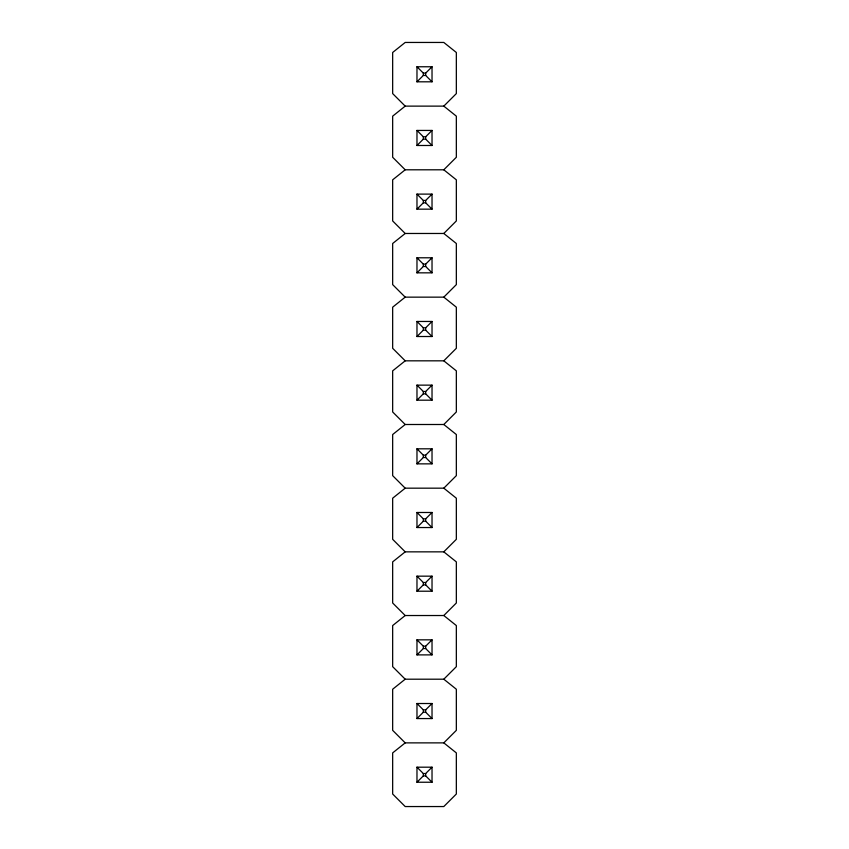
<?xml version="1.0" encoding="UTF-8"?>
<svg xmlns="http://www.w3.org/2000/svg" width="849" height="849" viewBox="0 0 849 849"><rect width="100%" height="100%" fill="white"/><g stroke="black" fill="none" stroke-linecap="round" stroke-linejoin="round"><path stroke-width="1.27" d="M416.976 81.812L423.343 75.444L425.657 75.444L432.024 81.812L416.976 81.812L416.976 66.763L432.024 66.763L432.024 81.812M416.976 66.763L423.343 73.131L425.657 73.131L432.024 66.763M443.804 106.125L456.338 93.592L456.338 52.479L443.804 42.45L405.196 42.45L392.663 52.479L392.663 93.592L405.196 106.125L443.804 106.125L456.338 116.154L456.338 157.267L443.804 169.8L405.196 169.8L392.663 179.829L392.663 220.942L405.196 233.475L443.804 233.475L456.338 243.504L456.338 284.617L443.804 297.15L405.196 297.15L392.663 307.179L392.663 348.292L405.196 360.825L443.804 360.825L456.338 370.854L456.338 411.967L443.804 424.5L405.196 424.5L392.663 434.529L392.663 475.642L405.196 488.175L443.804 488.175L456.338 498.204L456.338 539.317L443.804 551.85L405.196 551.85L392.663 561.879L392.663 602.992L405.196 615.525L443.804 615.525L456.338 625.554L456.338 666.667L443.804 679.2L405.196 679.2L392.663 689.229L392.663 730.342L405.196 742.875L443.804 742.875L456.338 752.904L456.338 794.017L443.804 806.55L405.196 806.55L392.663 794.017L392.663 752.904L405.196 742.875M416.976 145.487L423.343 139.119L425.657 139.119L432.024 145.487L416.976 145.487L416.976 130.438L432.024 130.438L432.024 145.487M416.976 130.438L423.343 136.806L425.657 136.806L432.024 130.438M416.976 209.162L423.343 202.794L423.343 200.481L416.976 194.113L416.976 209.162L432.024 209.162L432.024 194.113L416.976 194.113M423.343 200.481L425.657 200.481L432.024 194.113M443.804 233.475L456.338 220.942L456.338 179.829L443.804 169.8M416.976 272.837L423.343 266.469L425.657 266.469L432.024 272.837L416.976 272.837L416.976 257.788L432.024 257.788L432.024 272.837M416.976 257.788L423.343 264.156L425.657 264.156L432.024 257.788M416.976 336.512L423.343 330.144L425.657 330.144L432.024 336.512L416.976 336.512L416.976 321.463L432.024 321.463L432.024 336.512M416.976 321.463L423.343 327.831L425.657 327.831L432.024 321.463M443.804 360.825L456.338 348.292L456.338 307.179L443.804 297.15M416.976 400.187L423.343 393.819L425.657 393.819L432.024 400.187L416.976 400.187L416.976 385.138L432.024 385.138L432.024 400.187M416.976 385.138L423.343 391.506L425.657 391.506L432.024 385.138M416.976 463.862L423.343 457.494L425.657 457.494L432.024 463.862L416.976 463.862L416.976 448.813L432.024 448.813L432.024 463.862M416.976 448.813L423.343 455.181L425.657 455.181L432.024 448.813M443.804 488.175L456.338 475.642L456.338 434.529L443.804 424.5M416.976 527.537L423.343 521.169L425.657 521.169L432.024 527.537L416.976 527.537L416.976 512.488L432.024 512.488L432.024 527.537M416.976 512.488L423.343 518.856L425.657 518.856L432.024 512.488M416.976 591.212L423.343 584.844L425.657 584.844L432.024 591.212L416.976 591.212L416.976 576.163L432.024 576.163L432.024 591.212M416.976 576.163L423.343 582.531L425.657 582.531L432.024 576.163M443.804 615.525L456.338 602.992L456.338 561.879L443.804 551.85M416.976 654.887L423.343 648.519L423.343 646.206L416.976 639.838L432.024 639.838L432.024 654.887L416.976 654.887L416.976 639.838M423.343 646.206L425.657 646.206L432.024 639.838M416.976 718.562L423.343 712.194L425.657 712.194L432.024 718.562L416.976 718.562L416.976 703.513L432.024 703.513L432.024 718.562M416.976 703.513L423.343 709.881L425.657 709.881L432.024 703.513M443.804 742.875L456.338 730.342L456.338 689.229L443.804 679.2M416.976 782.237L423.343 775.869L425.657 775.869L432.024 782.237L416.976 782.237L416.976 767.188L432.024 767.188L432.024 782.237M416.976 767.188L423.343 773.556L425.657 773.556L432.024 767.188M405.196 106.125L392.663 116.154L392.663 157.267L405.196 169.8M405.196 233.475L392.663 243.504L392.663 284.617L405.196 297.15M405.196 360.825L392.663 370.854L392.663 411.967L405.196 424.5M405.196 488.175L392.663 498.204L392.663 539.317L405.196 551.85M405.196 615.525L392.663 625.554L392.663 666.667L405.196 679.2M423.343 202.794L425.657 202.794L432.024 209.162M423.343 648.519L425.657 648.519L432.024 654.887M425.657 73.131L425.657 75.444M425.657 136.806L425.657 139.119M425.657 200.481L425.657 202.794M425.657 264.156L425.657 266.469M425.657 327.831L425.657 330.144M425.657 391.506L425.657 393.819M425.657 455.181L425.657 457.494M425.657 518.856L425.657 521.169M425.657 582.531L425.657 584.844M425.657 646.206L425.657 648.519M425.657 709.881L425.657 712.194M425.657 773.556L425.657 775.869M423.343 73.131L423.343 75.444M423.343 136.806L423.343 139.119M423.343 264.156L423.343 266.469M423.343 327.831L423.343 330.144M423.343 391.506L423.343 393.819M423.343 455.181L423.343 457.494M423.343 518.856L423.343 521.169M423.343 582.531L423.343 584.844M423.343 709.881L423.343 712.194M423.343 773.556L423.343 775.869"/></g></svg>
